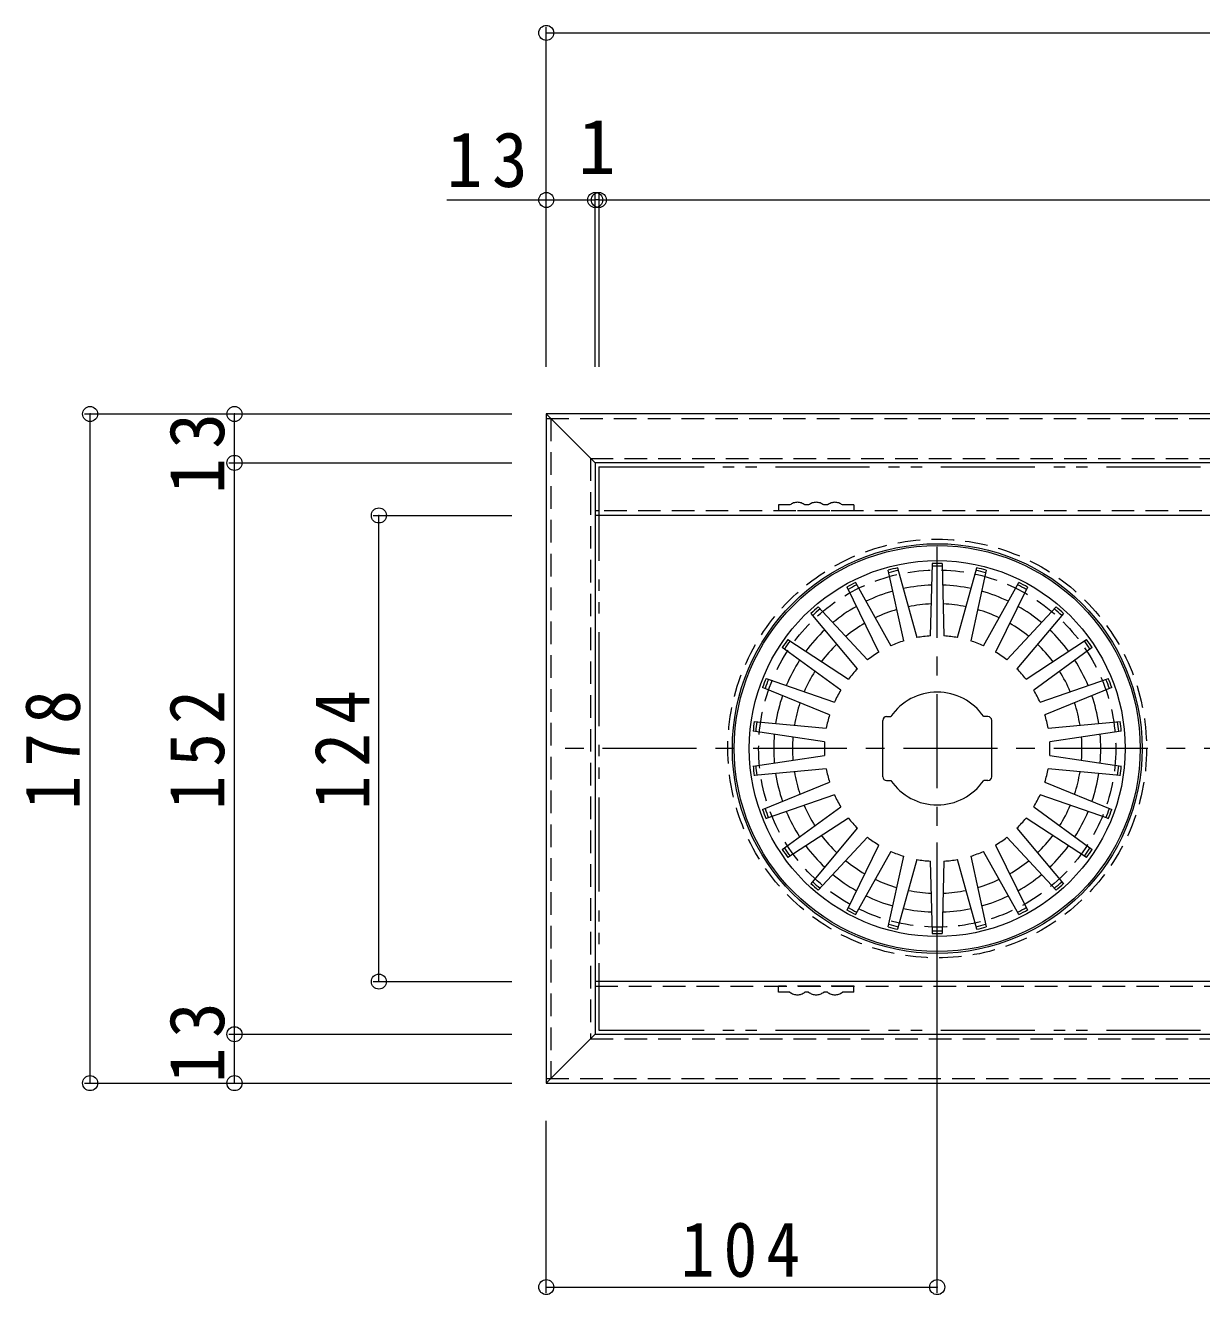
# Model space of a CAD drawing. Units: millimetres at full size, sheet at 1:5. Extents: x -907 to 965, y -699 to 661.
# Drawn here: x -853.1 to -540.2, y 128.9 to 466.6 of the extents above; entities that cross this region are included whole.
import ezdxf
from ezdxf.enums import TextEntityAlignment as Align

# ---------------------------------------------------------------- set-up
doc = ezdxf.new("R2010")
doc.units = ezdxf.units.MM
doc.header["$LTSCALE"] = 5
doc.header["$PDMODE"] = 32
doc.header["$PDSIZE"] = 4
for name, pattern in [('CHAIN1', [8, 5, -1, 1, -1]), ('DASHED1', [1.8, 1.2, -0.6]), ('DOUBLE_CHAIN1', [8.8, 5, -1, 0.6, -0.6, 0.6, -1])]:
    doc.linetypes.add(name, pattern=pattern)
for name, color, linetype, lineweight in [('E-0', 6, 'CHAIN1', 9), ('E-1', 6, 'Continuous', 9), ('E-2', 3, 'Continuous', 9), ('E-3', 6, 'Continuous', 9), ('E-4', 7, 'Continuous', 9), ('E-A', 1, 'DASHED1', 9)]:
    doc.layers.add(name, color=color, linetype=linetype, lineweight=lineweight)
doc.styles.add('ＭＳ ゴシック', font='')
doc.styles.get('ＭＳ ゴシック').set_extended_font_data('MS Gothic')

msp = doc.modelspace()

# ---------------------------------------------------------------- linework, layer by layer
at = {"layer": 'E-0'}
msp.add_line((-610.514, 223.668), (-610.514, 327.848), dxfattribs=at)
at = {"layer": 'E-1'}
for p, q in [((-619.428, 302.849), (-623.528, 321.651)), ((-621.041, 322.264), (-615.933, 303.71)), ((-612.314, 304.15), (-611.795, 323.387)), ((-609.233, 323.387), (-608.714, 304.15)), ((-605.095, 303.71), (-599.987, 322.264)), ((-597.5, 321.651), (-601.6, 302.849)), ((-632.236, 318.349), (-622.837, 301.556)), ((-598.191, 301.556), (-588.792, 318.349)), ((-626.024, 299.883), (-634.505, 317.158)), ((-586.523, 317.158), (-595.004, 299.883)), ((-642.17, 311.867), (-629.025, 297.812)), ((-592.003, 297.812), (-578.858, 311.867)), ((-631.719, 295.425), (-644.087, 310.168)), ((-576.941, 310.168), (-589.309, 295.425)), ((-636.182, 289.734), (-651.719, 301.089)), ((-650.263, 303.197), (-634.137, 292.696)), ((-586.892, 292.696), (-570.765, 303.197)), ((-569.309, 301.089), (-584.847, 289.734)), ((-639.152, 283.14), (-656.955, 290.447)), ((-656.047, 292.842), (-637.876, 286.506)), ((-583.152, 286.506), (-564.981, 292.842)), ((-564.073, 290.447), (-581.876, 283.14)), ((-659.184, 281.404), (-640.025, 279.6)), ((-625.014, 266.704), (-625.014, 281.704)), ((-624.014, 282.704), (-622.873, 282.704)), ((-597.014, 282.704), (-598.155, 282.704)), ((-596.014, 266.704), (-596.014, 281.704)), ((-581.003, 279.6), (-561.844, 281.404)), ((-640.459, 276.026), (-659.493, 278.86)), ((-561.535, 278.86), (-580.569, 276.026)), ((-659.493, 269.547), (-640.459, 272.381)), ((-580.569, 272.381), (-561.535, 269.547)), ((-640.025, 268.807), (-659.184, 267.004)), ((-561.844, 267.004), (-581.003, 268.807)), ((-656.955, 257.961), (-639.152, 265.268)), ((-624.014, 265.704), (-622.873, 265.704)), ((-597.014, 265.704), (-598.155, 265.704)), ((-581.876, 265.268), (-564.073, 257.961)), ((-637.876, 261.902), (-656.047, 255.565)), ((-564.981, 255.565), (-583.152, 261.902)), ((-651.719, 247.318), (-636.182, 258.674)), ((-584.847, 258.674), (-569.309, 247.318)), ((-634.137, 255.711), (-650.263, 245.21)), ((-570.765, 245.21), (-586.892, 255.711)), ((-644.087, 238.239), (-631.719, 252.982)), ((-629.025, 250.595), (-642.17, 236.54)), ((-578.858, 236.54), (-592.003, 250.595)), ((-589.309, 252.982), (-576.941, 238.239)), ((-634.505, 231.249), (-626.024, 248.524)), ((-622.837, 246.851), (-632.236, 230.059)), ((-588.792, 230.059), (-598.191, 246.851)), ((-595.004, 248.524), (-586.523, 231.249)), ((-623.528, 226.756), (-619.428, 245.558)), ((-615.933, 244.697), (-621.041, 226.143)), ((-611.795, 225.02), (-612.314, 244.258)), ((-608.714, 244.258), (-609.233, 225.02)), ((-599.987, 226.143), (-605.095, 244.697)), ((-601.6, 245.558), (-597.5, 226.756))]:
    msp.add_line(p, q, dxfattribs=at)
for radius in [54, 50]:
    msp.add_circle((-610.514, 274.204), radius, dxfattribs=at)
for centre, radius, start, end in [((-610.514, 274.204), 49.2, 102.31029, 105.382), ((-610.514, 274.204), 48.5, 102.31029, 105.382), ((-610.514, 274.204), 49.2, 88.46414, 91.53586), ((-610.514, 274.204), 48.5, 88.46414, 91.53586), ((-610.514, 274.204), 48.5, 74.6181, 77.68982), ((-610.514, 274.204), 49.2, 74.6181, 77.68982), ((-610.514, 274.204), 49.2, 116.15645, 119.22816), ((-610.514, 274.204), 48.5, 116.15645, 119.22816), ((-610.514, 274.204), 43.5, 91.89047, 101.9559), ((-610.514, 274.204), 43.5, 78.04431, 88.10974), ((-610.514, 274.204), 48.5, 60.77194, 63.84366), ((-610.514, 274.204), 49.2, 60.77194, 63.84366), ((-610.514, 274.204), 43.5, 105.73663, 115.80206), ((-610.514, 274.204), 43.5, 64.19815, 74.26358), ((-610.514, 274.204), 49.2, 130.00259, 133.07431), ((-610.514, 274.204), 48.5, 130.00259, 133.07431), ((-610.514, 274.204), 43.5, 119.58267, 129.6481), ((-610.514, 274.204), 38.5, 106.1835, 115.35526), ((-610.514, 274.204), 38.5, 92.33734, 101.50909), ((-610.514, 274.204), 38.5, 78.49118, 87.66293), ((-610.514, 274.204), 38.5, 64.64502, 73.81677), ((-610.514, 274.204), 43.5, 50.35199, 60.41742), ((-610.514, 274.204), 48.5, 46.92578, 49.9975), ((-610.514, 274.204), 49.2, 46.92578, 49.9975), ((-610.514, 274.204), 38.5, 120.02954, 129.20129), ((-610.514, 274.204), 38.5, 50.79886, 59.97061), ((-610.514, 274.204), 43.5, 133.42882, 143.49425), ((-610.514, 274.204), 30, 93.43976, 100.40646), ((-610.514, 274.204), 30, 79.59372, 86.56024), ((-610.514, 274.204), 43.5, 36.50583, 46.57126), ((-610.514, 274.204), 49.2, 143.84875, 146.92047), ((-610.514, 274.204), 48.5, 143.84875, 146.92047), ((-610.514, 274.204), 38.5, 133.87569, 143.04744), ((-610.514, 274.204), 30, 107.2859, 114.25261), ((-610.514, 274.204), 30, 65.74756, 72.71426), ((-610.514, 274.204), 38.5, 36.9527, 46.12445), ((-610.514, 274.204), 48.5, 33.07962, 36.15134), ((-610.514, 274.204), 49.2, 33.07962, 36.15134), ((-610.514, 274.204), 43.5, 147.27498, 157.34041), ((-610.514, 274.204), 30, 121.13206, 128.09877), ((-610.514, 274.204), 30, 51.9014, 58.8681), ((-610.514, 274.204), 43.5, 22.65967, 32.7251), ((-610.514, 274.204), 38.5, 147.72185, 156.8936), ((-610.514, 274.204), 30, 134.97821, 141.94492), ((-610.514, 274.204), 30, 38.05524, 45.02194), ((-610.514, 274.204), 38.5, 23.10654, 32.27829), ((-610.514, 274.204), 49.2, 157.69492, 160.76663), ((-610.514, 274.204), 48.5, 157.69492, 160.76663), ((-610.514, 274.204), 48.5, 19.23346, 22.30518), ((-610.514, 274.204), 49.2, 19.23346, 22.30518), ((-610.514, 274.204), 43.5, 161.12112, 171.18655), ((-610.514, 274.204), 30, 148.82437, 155.79108), ((-610.514, 274.204), 15, 34.51825, 145.48175), ((-610.514, 274.204), 30, 24.20908, 31.17578), ((-610.514, 274.204), 43.5, 8.81351, 18.87894), ((-610.514, 274.204), 38.5, 161.56799, 170.73975), ((-610.514, 274.204), 38.5, 9.26038, 18.43213), ((-610.514, 274.204), 49.2, 171.54106, 174.61278), ((-610.514, 274.204), 48.5, 171.54106, 174.61278), ((-610.514, 274.204), 30, 162.67053, 169.63724), ((-624.014, 281.704), 1, 90, 180), ((-597.014, 281.704), 1, 0, 90), ((-610.514, 274.204), 30, 10.36292, 17.32962), ((-610.514, 274.204), 48.5, 5.3873, 8.45901), ((-610.514, 274.204), 49.2, 5.3873, 8.45901), ((-610.514, 274.204), 43.5, 174.96729, 185.03271), ((-610.514, 274.204), 38.5, 175.41415, 184.58591), ((-610.514, 274.204), 38.5, 355.41422, 4.58597), ((-610.514, 274.204), 43.5, 354.96735, 5.03278), ((-610.514, 274.204), 30, 176.51668, 183.48338), ((-610.514, 274.204), 30, 356.51675, 3.48346), ((-610.514, 274.204), 49.2, 185.38722, 188.45894), ((-610.514, 274.204), 48.5, 185.38722, 188.45894), ((-610.514, 274.204), 43.5, 188.81345, 198.87888), ((-610.514, 274.204), 38.5, 189.26031, 198.43207), ((-610.514, 274.204), 30, 190.36284, 197.32954), ((-610.514, 274.204), 30, 342.67059, 349.6373), ((-610.514, 274.204), 38.5, 341.56805, 350.73981), ((-610.514, 274.204), 43.5, 341.12119, 351.18661), ((-610.514, 274.204), 48.5, 351.54114, 354.61285), ((-610.514, 274.204), 49.2, 351.54114, 354.61285), ((-624.014, 266.704), 1, 180, 270), ((-610.514, 274.204), 15, 214.51825, 325.48175), ((-597.014, 266.704), 1, 270, 0), ((-610.514, 274.204), 30, 204.20898, 211.17569), ((-610.514, 274.204), 30, 328.82443, 335.79114), ((-610.514, 274.204), 49.2, 199.23337, 202.30508), ((-610.514, 274.204), 48.5, 199.23337, 202.30508), ((-610.514, 274.204), 43.5, 202.65959, 212.72502), ((-610.514, 274.204), 38.5, 203.10646, 212.27821), ((-610.514, 274.204), 38.5, 327.72189, 336.89365), ((-610.514, 274.204), 43.5, 327.27502, 337.34045), ((-610.514, 274.204), 48.5, 337.69498, 340.76669), ((-610.514, 274.204), 49.2, 337.69498, 340.76669), ((-610.514, 274.204), 30, 218.05515, 225.02185), ((-610.514, 274.204), 30, 314.97827, 321.94498), ((-610.514, 274.204), 38.5, 216.95262, 226.12437), ((-610.514, 274.204), 30, 231.90131, 238.86801), ((-610.514, 274.204), 30, 301.13211, 308.09882), ((-610.514, 274.204), 38.5, 313.87573, 323.04749), ((-610.514, 274.204), 49.2, 213.07953, 216.15125), ((-610.514, 274.204), 48.5, 213.07953, 216.15125), ((-610.514, 274.204), 43.5, 216.50575, 226.57118), ((-610.514, 274.204), 30, 245.74747, 252.71417), ((-610.514, 274.204), 30, 287.28595, 294.25266), ((-610.514, 274.204), 43.5, 313.42886, 323.49429), ((-610.514, 274.204), 48.5, 323.84882, 326.92053), ((-610.514, 274.204), 49.2, 323.84882, 326.92053), ((-610.514, 274.204), 38.5, 230.79877, 239.97052), ((-610.514, 274.204), 30, 259.59363, 266.56033), ((-610.514, 274.204), 30, 273.43979, 280.40649), ((-610.514, 274.204), 38.5, 300.02957, 309.20132), ((-610.514, 274.204), 43.5, 230.3519, 240.41733), ((-610.514, 274.204), 43.5, 299.5827, 309.64813), ((-610.514, 274.204), 49.2, 226.92569, 229.99741), ((-610.514, 274.204), 48.5, 226.92569, 229.99741), ((-610.514, 274.204), 38.5, 244.64493, 253.81668), ((-610.514, 274.204), 38.5, 258.49109, 267.66284), ((-610.514, 274.204), 38.5, 272.33725, 281.509), ((-610.514, 274.204), 38.5, 286.18341, 295.35516), ((-610.514, 274.204), 48.5, 310.00266, 313.07437), ((-610.514, 274.204), 49.2, 310.00266, 313.07437), ((-610.514, 274.204), 43.5, 244.19806, 254.26349), ((-610.514, 274.204), 43.5, 285.73654, 295.80197), ((-610.514, 274.204), 49.2, 240.77185, 243.84357), ((-610.514, 274.204), 48.5, 240.77185, 243.84357), ((-610.514, 274.204), 43.5, 258.04422, 268.10965), ((-610.514, 274.204), 43.5, 271.89038, 281.95581), ((-610.514, 274.204), 48.5, 296.15649, 299.22821), ((-610.514, 274.204), 49.2, 296.15649, 299.22821), ((-610.514, 274.204), 49.2, 254.61801, 257.68973), ((-610.514, 274.204), 48.5, 254.61801, 257.68973), ((-610.514, 274.204), 48.5, 282.31033, 285.38205), ((-610.514, 274.204), 49.2, 282.31033, 285.38205), ((-610.514, 274.204), 49.2, 268.46417, 271.53589), ((-610.514, 274.204), 48.5, 268.46417, 271.53589)]:
    msp.add_arc(centre, radius, start, end, dxfattribs=at)
at = {"layer": 'E-2', "linetype": 'DOUBLE_CHAIN1'}
for p, q in [((-700.514, 349.154), (-700.514, 199.254)), ((-700.514, 349.154), (-697.514, 349.154)), ((-697.514, 349.154), (-497.568, 349.154)), ((-697.514, 199.254), (-528.255, 199.254))]:
    msp.add_line(p, q, dxfattribs=at)
at = {"layer": 'E-2'}
msp.add_line((-700.514, 199.254), (-697.514, 199.254), dxfattribs=at)
at = {"layer": 'E-3'}
for p, q in [((-114.516, 363.204), (-714.513, 363.204)), ((-127.516, 350.204), (-701.513, 350.204)), ((-701.512, 350.203), (-701.512, 198.203)), ((-700.514, 336.204), (-701.512, 336.204)), ((-495.389, 336.204), (-700.514, 336.204)), ((-700.514, 212.204), (-701.512, 212.204)), ((-525.147, 212.204), (-700.514, 212.204)), ((-701.512, 198.203), (-714.512, 185.203)), ((-701.513, 198.204), (-127.516, 198.204)), ((-714.513, 185.204), (-114.516, 185.204))]:
    msp.add_line(p, q, dxfattribs=at)
at = {"layer": 'E-3', "linetype": 'DASHED1'}
for p, q in [((-714.513, 362.004), (-114.516, 362.004)), ((-713.312, 362.003), (-713.312, 186.403)), ((-702.713, 351.404), (-126.316, 351.404)), ((-702.712, 351.403), (-702.712, 197.003)), ((-700.514, 337.404), (-701.512, 337.404)), ((-495.101, 337.404), (-700.514, 337.404)), ((-702.713, 197.004), (-126.316, 197.004)), ((-714.513, 186.404), (-114.516, 186.404))]:
    msp.add_line(p, q, dxfattribs=at)
at = {"layer": 'E-3', "linetype": 'CHAIN1'}
msp.add_line((-114.516, 274.204), (-714.513, 274.204), dxfattribs=at)
at = {"layer": 'E-3'}
msp.add_lwpolyline([(-701.512, 350.203), (-714.512, 363.203), (-714.512, 185.203)], dxfattribs=at)
at = {"layer": 'E-3', "linetype": 'DASHED1'}
msp.add_lwpolyline([(-701.512, 211.004), (-128.514, 211.004), (-127.516, 211.004)], dxfattribs=at)
for radius in [55.7, 47.5]:
    msp.add_circle((-610.514, 274.204), radius, dxfattribs=at)
at = {"layer": 'E-3'}
msp.add_circle((-610.514, 274.204), 54.5, dxfattribs=at)
at = {"layer": 'E-4'}
for p, q in [((-714.514, 375.704), (-714.514, 466.08)), ((-714.514, 464.58), (-114.514, 464.58)), ((-740.989, 420.137), (-714.514, 420.137)), ((-714.514, 420.137), (-701.514, 420.137)), ((-701.514, 375.704), (-701.514, 421.637)), ((-700.514, 420.137), (-701.514, 420.137)), ((-700.514, 421.637), (-700.514, 375.704)), ((-700.514, 420.137), (-128.514, 420.137)), ((-837.374, 363.204), (-723.714, 363.204)), ((-835.874, 185.204), (-835.874, 363.204)), ((-797.464, 350.204), (-797.464, 363.204)), ((-798.964, 350.204), (-723.714, 350.204)), ((-797.464, 198.204), (-797.464, 350.204)), ((-760.554, 336.204), (-723.714, 336.204)), ((-759.054, 212.204), (-759.054, 336.204)), ((-610.514, 129.438), (-610.514, 249.204)), ((-760.554, 212.204), (-723.714, 212.204)), ((-798.964, 198.204), (-723.714, 198.204)), ((-797.464, 185.204), (-797.464, 198.204)), ((-837.374, 185.204), (-723.714, 185.204)), ((-714.512, 129.438), (-714.512, 175.203)), ((-714.512, 130.938), (-610.514, 130.938))]:
    msp.add_line(p, q, dxfattribs=at)
for p in [(-714.514, 464.58), (-714.514, 420.137), (-701.514, 420.137), (-700.514, 420.137), (-835.874, 363.204), (-797.464, 363.204), (-797.464, 350.204), (-759.054, 336.204), (-759.054, 212.204), (-797.464, 198.204), (-835.874, 185.204), (-797.464, 185.204), (-714.512, 130.938), (-610.514, 130.938)]:
    msp.add_point(p, dxfattribs=at)
at = {"layer": 'E-A'}
for p, q in [((-652.712, 339.004), (-652.712, 337.404)), ((-649.712, 339.004), (-652.712, 339.004)), ((-644.712, 339.004), (-645.712, 339.004)), ((-639.712, 339.004), (-640.712, 339.004)), ((-632.712, 339.004), (-635.712, 339.004)), ((-632.712, 339.004), (-632.712, 337.404)), ((-632.712, 337.404), (-652.712, 337.404)), ((-632.712, 211.004), (-652.712, 211.004)), ((-652.712, 209.404), (-652.712, 211.004)), ((-649.712, 209.404), (-652.712, 209.404)), ((-644.712, 209.404), (-645.712, 209.404)), ((-639.712, 209.404), (-640.712, 209.404)), ((-632.712, 209.404), (-635.712, 209.404)), ((-632.712, 209.404), (-632.712, 211.004))]:
    msp.add_line(p, q, dxfattribs=at)
for centre, start, end in [((-647.712, 336.496), 51.41991, 128.58009), ((-642.712, 336.496), 51.41991, 128.58009), ((-637.712, 336.496), 51.41991, 128.58009), ((-647.712, 211.911), 231.41991, 308.58009), ((-642.712, 211.911), 231.41991, 308.58009), ((-637.712, 211.911), 231.41991, 308.58009)]:
    msp.add_arc(centre, 3.207, start, end, dxfattribs=at)

# ---------------------------------------------------------------- texts
at = {"layer": 'E-4', "color": 2, "style": 'ＭＳ ゴシック'}
msp.add_text('1', height=14.66, dxfattribs=at).set_placement((-706.014, 422.637), align=Align.BOTTOM_LEFT)
at = {"layer": 'E-4', "color": 2, "char_height": 14.66, "attachment_point": 7, "style": 'ＭＳ ゴシック'}
for s, insert in [('\\T1.27;\\W0.95;13', (-740.989, 423.347)), ('\\T1.27;\\W0.9;104', (-678.763, 133.438))]:
    msp.add_mtext(s, dxfattribs=dict(at, insert=insert))
at = {"layer": 'E-4', "color": 2, "char_height": 14.66, "attachment_point": 7, "rotation": 90, "style": 'ＭＳ ゴシック'}
for s, insert in [('\\T1.27;\\W0.95;13', (-799.964, 341.954)), ('\\T1.27;\\W0.9;178', (-838.374, 257.954)), ('\\T1.27;\\W0.9;152', (-799.964, 257.954)), ('\\T1.27;\\W0.9;124', (-761.554, 257.954)), ('\\T1.27;\\W0.95;13', (-799.964, 185.204))]:
    msp.add_mtext(s, dxfattribs=dict(at, insert=insert))

doc.saveas('drawing.dxf')
